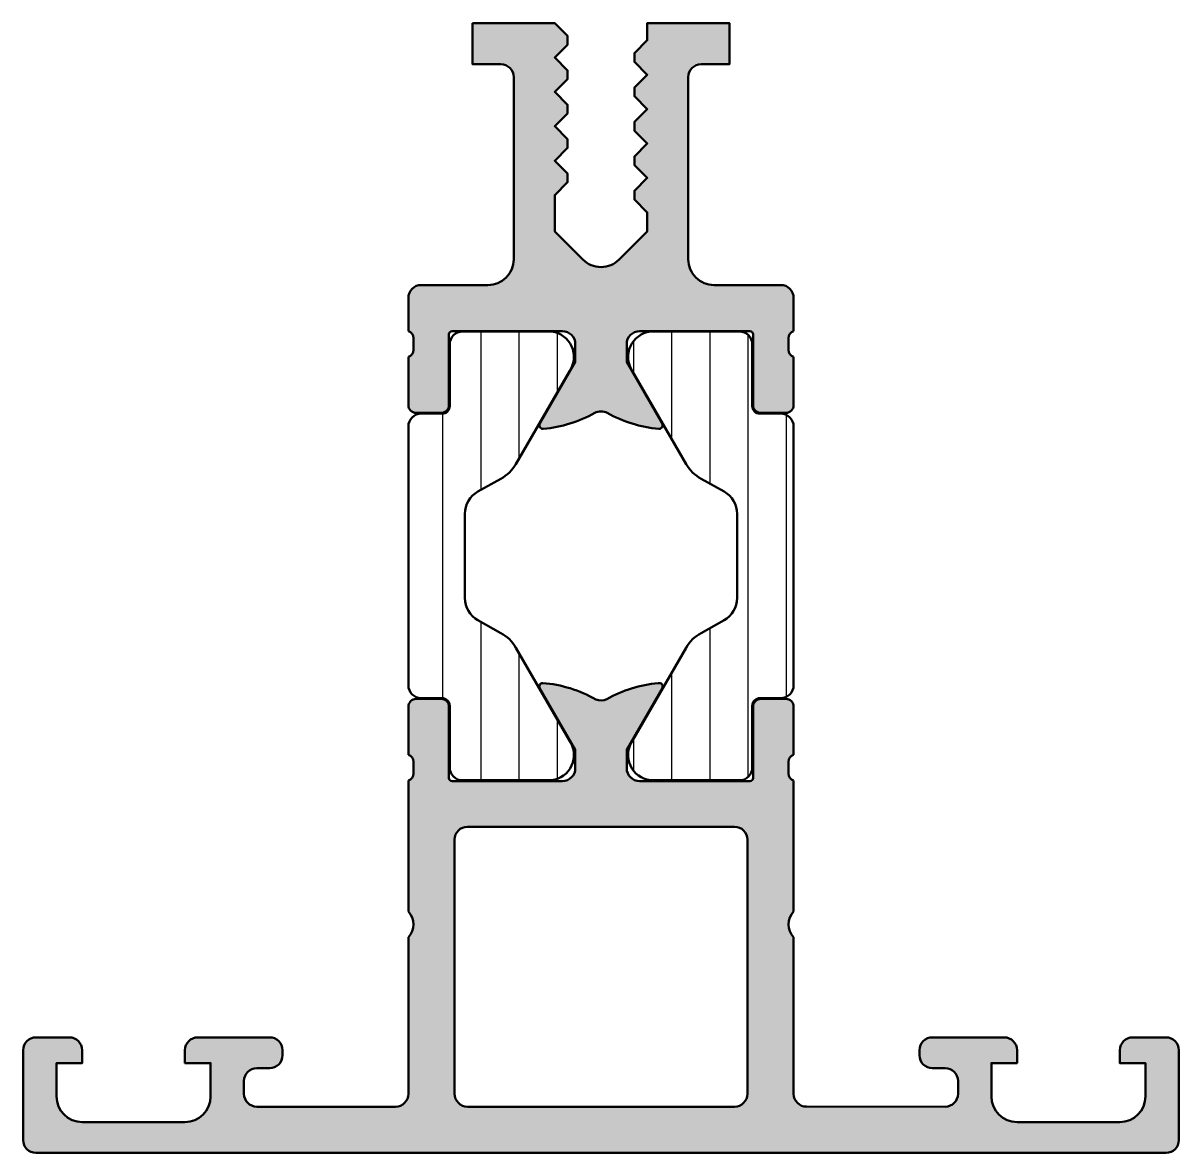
# Model space of a CAD drawing. Extents: x 0 to 45, y 0 to 44.
import ezdxf

# ---------------------------------------------------------------- set-up
doc = ezdxf.new("R2010")
doc.units = 0
for name, color, linetype, lineweight in [('0S-Alu contour', 7, 'Continuous', 50), ('0S-Alu hatch', 252, 'Continuous', 25), ('0S-Plastic contour', 254, 'Continuous', 50), ('0S-Plastic hatch', 253, 'Continuous', 25)]:
    doc.layers.add(name, color=color, linetype=linetype, lineweight=lineweight)
pattern_1 = [(90, (0, 0), (-1.4859, 0), [])]

# ---------------------------------------------------------------- blocks, each defined once
blk = doc.blocks.new('181790__1FE7E02E_9935_4A20_8C13_8774D54A7AF3_')
at = {"layer": '0S-Alu hatch'}
h = blk.add_hatch(color=256, dxfattribs=at)
edge = h.paths.add_edge_path()
edge.add_line((17.50002479553223, 44), (17.50002479553223, 42.39999389648438))
edge.add_line((17.50002479553223, 42.39999389648438), (18.60000061988831, 42.39999389648438))
edge.add_ellipse((18.6000234844326, 41.90001699943628), major_axis=(-0.4999768975708974, 0), ratio=1, start_angle=179.9973524744915, end_angle=270.0026202048439, ccw=False)
edge.add_line((19.10000038146973, 41.89999389648522), (19.10000038146973, 34.79999542236328))
edge.add_ellipse((18.10002962630369, 34.79996617752932), major_axis=(-0.9999707555936819, 0), ratio=1, start_angle=89.99832434543788, end_angle=180.0016756547094, ccw=False)
edge.add_line((18.10000038146973, 33.79999542236328), (15.50002527236939, 33.79999542236328))
edge.add_arc((15.50000173217209, 33.30001848574564), 0.4999769371718088, 89.99730236766128, 180.0026429908801)
edge.add_line((15.00002479553223, 33.29999542236303), (15.00002479553223, 32))
edge.add_ellipse((14.9211883489892, 31.73247940800689), major_axis=(-0.2788950563274212, 0), ratio=1, start_angle=178.835410625901, end_angle=253.58012358050928, ccw=False)
edge.add_line((15.20002579553223, 31.72681100000851), (15.20002579553223, 31.27321700000852))
edge.add_ellipse((14.92115769988906, 31.26755634053146), major_axis=(-0.2789255417371487, 0), ratio=1, start_angle=106.42459455535439, end_angle=181.1628700728862, ccw=False)
edge.add_line((15.00002479553223, 31.00001300000851), (15.00002479553223, 29.12000200000001))
edge.add_arc((15.30002479553224, 29.12000199999999), 0.3000000000000043, 180, 269.9999999999986)
edge.add_line((15.30002479553223, 28.82000199999999), (16.27999911457502, 28.820002))
edge.add_arc((16.27999911457502, 29.12000199999999), 0.2999999999999971, 270, 360)
edge.add_line((16.57999911457501, 29.12000199999999), (16.57999911457501, 31.88))
edge.add_ellipse((16.6999914851805, 31.87999999999999), major_axis=(-0.1199923706054804, 0), ratio=1, start_angle=270.0000000000017, end_angle=360, ccw=False)
edge.add_line((16.69999148518049, 31.99999237060547), (20.99999427795411, 31.99999237060547))
edge.add_ellipse((21.00001782079653, 31.50001591374892), major_axis=(-0.4999764574108426, 0), ratio=1, start_angle=179.9981763328964, end_angle=270.0026979380508, ccw=False)
edge.add_line((21.49999427795411, 31.50000000000055), (21.4999942779541, 30.79999542236328))
edge.add_line((21.4999942779541, 30.79999542236328), (20.11859528115404, 28.40733431648016))
edge.add_arc((20.23983893722986, 28.33733448889919), 0.1399999999999984, 150.0000814796136, 275.3101170445997)
edge.add_arc((19.77813255084588, 33.30484138835654), 5.128917476104832, 275.3101170445952, 298.9179890463658)
edge.add_ellipse((22.50003627859818, 28.37777816066737), major_axis=(-0.5000000000000275, 0), ratio=1, start_angle=241.08078610646152, end_angle=298.9179890463637, ccw=False)
edge.add_arc((25.2217832606647, 33.30430882936835), 5.128375526209949, 241.0807861064618, 264.6904805721475)
edge.add_arc((24.76017883717654, 28.33733673897902), 0.1399999999999977, 264.6904805721475, 389.9999185203837)
edge.add_line((24.88142249325236, 28.40733656655999), (23.50002479553223, 30.79999542236328))
edge.add_line((23.50002479553223, 30.79999542236328), (23.50002479553223, 31.5))
edge.add_ellipse((24.00001139513593, 31.50000577114804), major_axis=(-0.4999865996370051, 0), ratio=1, start_angle=-90.00153561345951, end_angle=0.0006613423469730151, ccw=False)
edge.add_line((24.00002479553223, 31.99999237060547), (28.30002007269984, 31.99999982660683))
edge.add_ellipse((28.30002007269982, 31.87999999999997), major_axis=(-0.1199998266068505, 0), ratio=1, start_angle=180, end_angle=269.9999999999915, ccw=False)
edge.add_line((28.42001989930667, 31.87999999999998), (28.42001989930667, 29.12000199999999))
edge.add_arc((28.72001989930667, 29.120002), 0.3000000000000043, 180, 269.9999999999993)
edge.add_line((28.72001989930667, 28.820002), (29.69999421834946, 28.82000199999999))
edge.add_arc((29.69999421834946, 29.12000199999999), 0.3000000000000007, 270, 360)
edge.add_line((29.99999421834946, 29.12000199999999), (29.99999421834946, 31.00001300000851))
edge.add_ellipse((30.07886131399263, 31.26755634053145), major_axis=(-0.2789255417371511, 0), ratio=1, start_angle=-1.1628700728862214, end_angle=73.57540544464513, ccw=False)
edge.add_line((29.79999321834946, 31.27321700000851), (29.79999321834946, 31.72681100000851))
edge.add_ellipse((30.07887329363026, 31.7324802745945), major_axis=(-0.2789376938725917, 0), ratio=1, start_angle=-73.58012358050951, end_angle=1.1645893740982274, ccw=False)
edge.add_line((30.00002479455179, 32.00004176520186), (29.9999942779541, 33.29999542236328))
edge.add_arc((29.50001734081664, 33.3000184847495), 0.4999769376693647, 359.9973571233023, 449.9991457131147)
edge.add_line((29.50002479553223, 33.79999542236328), (26.9000186920166, 33.79999542236328))
edge.add_ellipse((26.89998944718265, 34.79996617752933), major_axis=(-0.999970755593689, 0), ratio=1, start_angle=-0.001675654709401897, end_angle=90.00167565456178, ccw=False)
edge.add_line((25.90001869201661, 34.79999542236586), (25.90001869201661, 41.89999389648437))
edge.add_ellipse((26.3999956286236, 41.90001695986643), major_axis=(-0.499976937138939, 0), ratio=1, start_angle=-90.00261567005509, end_angle=0.0026429907422880206, ccw=False)
edge.add_line((26.40001845359803, 42.39999389648438), (27.50002479553223, 42.39999389648438))
edge.add_line((27.50002479553223, 42.39999389648438), (27.50002479553223, 44))
edge.add_line((27.50002479553223, 44), (24.30001258850098, 44))
edge.add_line((24.30001258850098, 44), (24.30001258850098, 43.32999420166015))
edge.add_line((24.30001258850098, 43.32999420166015), (23.80001258850098, 42.82999420166015))
edge.add_line((23.80001258850098, 42.82999420166015), (23.80001258850098, 42.48999786376953))
edge.add_line((23.80001258850098, 42.48999786376953), (24.30001258850098, 41.98999786376953))
edge.add_line((24.30001258850098, 41.98999786376953), (23.80001258850098, 41.48999786376953))
edge.add_line((23.80001258850098, 41.48999786376953), (23.80001258850098, 41.14999389648438))
edge.add_line((23.80001258850098, 41.14999389648438), (24.30001258850098, 40.64999389648437))
edge.add_line((24.30001258850098, 40.64999389648437), (23.80001258850098, 40.14999389648437))
edge.add_line((23.80001258850098, 40.14999389648437), (23.80001258850098, 39.80999755859375))
edge.add_line((23.80001258850098, 39.80999755859375), (24.30001258850098, 39.30999755859375))
edge.add_line((24.30001258850098, 39.30999755859375), (23.80001258850098, 38.80999755859375))
edge.add_line((23.80001258850098, 38.80999755859375), (23.80001258850098, 38.4699935913086))
edge.add_line((23.80001258850098, 38.4699935913086), (24.30001258850098, 37.9699935913086))
edge.add_line((24.30001258850098, 37.9699935913086), (23.80001258850098, 37.46999359130859))
edge.add_line((23.80001258850098, 37.46999359130859), (23.80001258850098, 37.12998962402344))
edge.add_line((23.80001258850098, 37.12998962402344), (24.30001258850098, 36.62998962402344))
edge.add_line((24.30001258850098, 36.62998962402344), (24.30001258850098, 35.88578033447266))
edge.add_line((24.30001258850098, 35.88578033447266), (23.20711702108384, 34.79289245605469))
edge.add_ellipse((22.50000950694084, 35.49999875282139), major_axis=(-1.000000175742286, 0), ratio=1, start_angle=44.99995067894059, end_angle=135.0000493210595, ccw=False)
edge.add_line((21.79290199279785, 34.79289245605469), (20.70000648498536, 35.88578033447266))
edge.add_line((20.70000648498536, 35.88578033447266), (20.70000648498536, 37.30000305175781))
edge.add_line((20.70000648498536, 37.30000305175781), (21.20000648498535, 37.79999542236328))
edge.add_line((21.20000648498535, 37.79999542236328), (21.20000648498535, 38.13999938964844))
edge.add_line((21.20000648498535, 38.13999938964844), (20.70000648498536, 38.63999938964844))
edge.add_line((20.70000648498536, 38.63999938964844), (21.20000648498535, 39.13999176025391))
edge.add_line((21.20000648498535, 39.13999176025391), (21.20000648498535, 39.47999572753906))
edge.add_line((21.20000648498535, 39.47999572753906), (20.70000648498536, 39.97999572753906))
edge.add_line((20.70000648498536, 39.97999572753906), (21.20000648498535, 40.47999572753906))
edge.add_line((21.20000648498535, 40.47999572753906), (21.20000648498535, 40.81999969482422))
edge.add_line((21.20000648498535, 40.81999969482422), (20.70000648498536, 41.31999969482421))
edge.add_line((20.70000648498536, 41.31999969482421), (21.20000648498535, 41.81999206542968))
edge.add_line((21.20000648498535, 41.81999206542968), (21.20000648498535, 42.15999603271484))
edge.add_line((21.20000648498535, 42.15999603271484), (20.70000648498536, 42.65999603271484))
edge.add_line((20.70000648498536, 42.65999603271484), (21.20000648498535, 43.15999603271484))
edge.add_line((21.20000648498535, 43.15999603271484), (21.20000648498535, 43.5))
edge.add_line((21.20000648498535, 43.5), (20.70000648498536, 44))
edge.add_line((20.70000648498536, 44), (17.50002479553223, 44))
at = {"layer": '0S-Alu contour', "color": 7}
for points in [[(17.50002479553223, 44), (17.50002479553223, 42.39999389648438), (18.60000061988831, 42.39999389648438)], [(21.79290199279785, 34.79289245605469), (20.70000648498536, 35.88578033447266), (20.70000648498536, 37.30000305175781), (21.20000648498535, 37.79999542236328), (21.20000648498535, 38.13999938964844), (20.70000648498536, 38.63999938964844), (21.20000648498535, 39.13999176025391), (21.20000648498535, 39.47999572753906), (20.70000648498536, 39.97999572753906), (21.20000648498535, 40.47999572753906), (21.20000648498535, 40.81999969482422), (20.70000648498536, 41.31999969482421), (21.20000648498535, 41.81999206542968), (21.20000648498535, 42.15999603271484), (20.70000648498536, 42.65999603271484), (21.20000648498535, 43.15999603271484), (21.20000648498535, 43.5), (20.70000648498536, 44), (17.50002479553223, 44)], [(26.40001845359803, 42.39999389648438), (27.50002479553223, 42.39999389648438), (27.50002479553223, 44), (24.30001258850098, 44), (24.30001258850098, 43.32999420166015), (23.80001258850098, 42.82999420166015), (23.80001258850098, 42.48999786376953), (24.30001258850098, 41.98999786376953), (23.80001258850098, 41.48999786376953), (23.80001258850098, 41.14999389648438), (24.30001258850098, 40.64999389648437), (23.80001258850098, 40.14999389648437), (23.80001258850098, 39.80999755859375), (24.30001258850098, 39.30999755859375), (23.80001258850098, 38.80999755859375), (23.80001258850098, 38.4699935913086), (24.30001258850098, 37.9699935913086), (23.80001258850098, 37.46999359130859), (23.80001258850098, 37.12998962402344), (24.30001258850098, 36.62998962402344), (24.30001258850098, 35.88578033447266), (23.20711702108384, 34.79289245605469)], [(19.10000038146973, 41.89999389648522), (19.10000038146973, 34.79999542236328)], [(25.90001869201661, 34.79999542236586), (25.90001869201661, 41.89999389648437)], [(18.10000038146973, 33.79999542236328), (15.50002527236939, 33.79999542236328)], [(29.50002479553223, 33.79999542236328), (26.9000186920166, 33.79999542236328)], [(15.00002479553223, 33.29999542236303), (15.00002479553223, 32)], [(30.00002479455179, 32.00004176520186), (29.9999942779541, 33.29999542236328)], [(16.69999148518049, 31.99999237060547), (20.99999427795411, 31.99999237060547)], [(24.00002479553223, 31.99999237060547), (28.30002007269984, 31.99999982660683)], [(15.20002579553223, 31.72681100000851), (15.20002579553223, 31.27321700000852)], [(16.57999911457501, 29.12000199999999), (16.57999911457501, 31.88)], [(28.42001989930667, 31.87999999999998), (28.42001989930667, 29.12000199999999)], [(29.79999321834946, 31.27321700000851), (29.79999321834946, 31.72681100000851)], [(21.49999427795411, 31.50000000000055), (21.4999942779541, 30.79999542236328), (20.11859528115404, 28.40733431648016)], [(24.88142249325236, 28.40733656655999), (23.50002479553223, 30.79999542236328), (23.50002479553223, 31.5)], [(15.00002479553223, 31.00001300000851), (15.00002479553223, 29.12000200000001)], [(29.99999421834946, 29.12000199999999), (29.99999421834946, 31.00001300000851)], [(15.30002479553223, 28.82000199999999), (16.27999911457502, 28.820002)], [(28.72001989930667, 28.820002), (29.69999421834946, 28.82000199999999)]]:
    blk.add_lwpolyline(points, dxfattribs=at)
at = {"layer": '0S-Alu contour', "color": 7, "extrusion": (0, 0, -1)}
for centre, radius, start, end in [((-18.6000234844326, 41.90001699943628), 0.4999768975708974, 89.99737979515609, 180.0026475255085), ((-26.3999956286236, 41.90001695986643), 0.499976937138939, 359.9973570092577, 90.00261567005519), ((-18.10002962630369, 34.79996617752932), 0.9999707555936819, 179.9983243452906, 270.0016756545621), ((-22.50000950694084, 35.49999875282139), 1.000000175742286, 224.9999506789405, 315.0000493210594), ((-26.89998944718265, 34.79996617752933), 0.999970755593689, 269.9983243454382, 0.0016756547093753), ((-14.9211883489892, 31.73247940800689), 0.2788950563274212, 106.4198764194907, 181.1645893740991), ((-16.6999914851805, 31.87999999999999), 0.1199923706054804, 0, 89.99999999999831), ((-21.00001782079653, 31.50001591374892), 0.4999764574108426, 89.99730206194923, 180.0018236671036), ((-24.00001139513593, 31.50000577114804), 0.4999865996370052, 359.999338657653, 90.00153561345955), ((-28.30002007269982, 31.87999999999997), 0.1199998266068505, 90.0000000000085, 180), ((-30.07887329363026, 31.7324802745945), 0.2789376938725917, 358.8354106259018, 73.5801235805095), ((-14.92115769988906, 31.26755634053146), 0.2789255417371487, 178.8371299271138, 253.5754054446456), ((-30.07886131399263, 31.26755634053145), 0.2789255417371511, 286.4245945553549, 1.162870072886224), ((-22.50003627859818, 28.37777816066737), 0.5000000000000275, 61.0820109536363, 118.9192138935385)]:
    blk.add_arc(centre, radius, start, end, dxfattribs=at)
at = {"layer": '0S-Alu contour', "color": 7}
for centre, radius, start, end in [((15.50000173217209, 33.30001848574564), 0.4999769371718088, 89.99730236766128, 180.0026429908801), ((29.50001734081664, 33.3000184847495), 0.4999769376693647, 359.9973571233023, 89.99914571311476), ((15.30002479553224, 29.12000199999999), 0.3000000000000043, 180, 269.9999999999986), ((16.27999911457502, 29.12000199999999), 0.2999999999999971, 270, 0), ((19.77813255084588, 33.30484138835654), 5.128917476104832, 275.3101170445952, 298.9179890463658), ((25.2217832606647, 33.30430882936835), 5.128375526209949, 241.0807861064618, 264.6904805721475), ((28.72001989930667, 29.120002), 0.3000000000000043, 180, 269.9999999999993), ((29.69999421834946, 29.12000199999999), 0.3000000000000007, 270, 0), ((20.23983893722986, 28.33733448889919), 0.1399999999999984, 150.0000814796136, 275.3101170445997), ((24.76017883717654, 28.33733673897902), 0.1399999999999977, 264.6904805721475, 29.99991852038368)]:
    blk.add_arc(centre, radius, start, end, dxfattribs=at)
blk = doc.blocks.new('224073__8FDD2F81_CE8E_4EE3_8EA1_6E5C534B8885___7696D8EF_AA88_45B0_804F_D6DA5A381F43_')
at = {"layer": '0S-Plastic hatch'}
h = blk.add_hatch(dxfattribs=at)
h.set_pattern_fill('ANSI31', color=256, scale=0.4680000000000001, angle=45, style=0)
h.set_pattern_definition(pattern_1)
edge = h.paths.add_edge_path()
edge.add_line((17.19999899999967, 24.88555443619251), (17.19999899999968, 21.61444356380751))
edge.add_arc((18.19999899999967, 21.61444356380751), 0.9999999999999964, 180, 240.693647016474)
edge.add_line((17.71051985579999, 20.74242855969718), (18.59374994667475, 20.24665416708353))
edge.add_ellipse((17.8896754130834, 18.92216216969438), major_axis=(-1.499999999999917, 0), ratio=1, start_angle=209.9999965993444, end_angle=242.00574536424432, ccw=False)
edge.add_line((19.18871356327447, 19.672162092593), (21.28548149809947, 16.04045300000001))
edge.add_ellipse((20.44422884910812, 15.49981807472286), major_axis=(-0.9999960709244748, 0), ratio=1, start_angle=98.18160805189939, end_angle=212.7270160998405, ccw=False)
edge.add_line((20.58653949809947, 14.51000000000001), (17.10999799999999, 14.51000000000001))
edge.add_ellipse((17.10999536037492, 15.00999597743863), major_axis=(-0.4999959774455851, 0), ratio=1, start_angle=-0.0003024817733034979, end_angle=90.00030248118549, ccw=False)
edge.add_line((16.6099993829363, 15.00999861706883), (16.61033133333333, 17.40999700000001))
edge.add_arc((16.31033133333333, 17.40999700000001), 0.2999999999999971, 0, 90.00000000000067)
edge.add_line((16.31033133333333, 17.70999700000001), (15.49999999999999, 17.70999700000001))
edge.add_ellipse((15.49999999999999, 18.20999700000001), major_axis=(-0.5000000000000036, 0), ratio=1, start_angle=0, end_angle=89.99999999999977, ccw=False)
edge.add_line((14.99999999999999, 18.20999700000001), (14.99999999999999, 28.29000100000001))
edge.add_ellipse((15.49999999999999, 28.29000100000002), major_axis=(-0.4999999999999965, 0), ratio=1, start_angle=269.9999999999996, end_angle=360, ccw=False)
edge.add_line((15.49999999999999, 28.79000100000001), (16.31033133333333, 28.79000100000001))
edge.add_arc((16.31033133333332, 29.09000100000001), 0.3000000000000043, 270.0000000000007, 360)
edge.add_line((16.61033133333333, 29.09000100000001), (16.6099993829363, 31.48999938293632))
edge.add_ellipse((17.10999536037491, 31.4900020225614), major_axis=(-0.4999959774455762, 0), ratio=1, start_angle=-90.00030248118583, end_angle=0.0003024817733034979, ccw=False)
edge.add_line((17.10999799999999, 31.98999800000001), (20.58653949809947, 31.98999800000001))
edge.add_ellipse((20.44422884910811, 31.00017992527715), major_axis=(-0.999996070924482, 0), ratio=1, start_angle=147.27298390016, end_angle=261.81839194810004, ccw=False)
edge.add_line((21.28548149809946, 30.45954500000001), (19.18871356327446, 26.82783590740701))
edge.add_ellipse((17.88967541308333, 27.57783583030569), major_axis=(-1.500000000000005, 0), ratio=1, start_angle=117.9942546357573, end_angle=150.000003400655, ccw=False)
edge.add_line((18.59374994667476, 26.25334383291649), (17.71051985579999, 25.75756944030283))
edge.add_arc((18.19999899999968, 24.8855544361925), 1.000000000000007, 119.3063529835264, 180)
at = {"layer": '0S-Plastic contour', "color": 7}
for points in [[(17.10999799999999, 31.98999800000001), (20.58653949809947, 31.98999800000001)], [(16.61033133333333, 29.09000100000001), (16.6099993829363, 31.48999938293632)], [(21.28548149809946, 30.45954500000001), (19.18871356327446, 26.82783590740701)], [(15.49999999999999, 28.79000100000001), (16.31033133333333, 28.79000100000001)], [(14.99999999999999, 18.20999700000001), (14.99999999999999, 28.29000100000001)], [(18.59374994667476, 26.25334383291649), (17.71051985579999, 25.75756944030283)], [(17.19999899999967, 24.88555443619251), (17.19999899999968, 21.61444356380751)], [(17.71051985579999, 20.74242855969718), (18.59374994667475, 20.24665416708353)], [(19.18871356327447, 19.672162092593), (21.28548149809947, 16.04045300000001)], [(16.31033133333333, 17.70999700000001), (15.49999999999999, 17.70999700000001)], [(16.6099993829363, 15.00999861706883), (16.61033133333333, 17.40999700000001)], [(20.58653949809947, 14.51000000000001), (17.10999799999999, 14.51000000000001)]]:
    blk.add_lwpolyline(points, dxfattribs=at)
at = {"layer": '0S-Plastic contour', "color": 7, "extrusion": (0, 0, -1)}
for centre, radius, start, end in [((-17.10999536037491, 31.4900020225614), 0.4999959774455762, 359.9996975182267, 90.00030248118587), ((-20.44422884910811, 31.00017992527715), 0.999996070924482, 98.18160805189999, 212.7270160998401), ((-15.49999999999999, 28.29000100000002), 0.4999999999999965, 0, 90.0000000000004), ((-17.88967541308333, 27.57783583030569), 1.500000000000005, 209.999996599345, 242.0057453642427), ((-17.8896754130834, 18.92216216969438), 1.499999999999918, 117.9942546357557, 150.0000034006556), ((-15.49999999999999, 18.20999700000001), 0.5000000000000036, 270.0000000000002, 0), ((-20.44422884910812, 15.49981807472286), 0.9999960709244748, 147.2729839001595, 261.8183919481006), ((-17.10999536037492, 15.00999597743863), 0.4999959774455851, 269.9996975188145, 0.0003024817733149)]:
    blk.add_arc(centre, radius, start, end, dxfattribs=at)
at = {"layer": '0S-Plastic contour', "color": 7}
for centre, radius, start, end in [((16.31033133333332, 29.09000100000001), 0.3000000000000043, 270.0000000000007, 0), ((18.19999899999968, 24.8855544361925), 1.000000000000007, 119.3063529835264, 180), ((18.19999899999967, 21.61444356380751), 0.9999999999999964, 180, 240.693647016474), ((16.31033133333333, 17.40999700000001), 0.2999999999999971, 0, 90.00000000000067)]:
    blk.add_arc(centre, radius, start, end, dxfattribs=at)
blk = doc.blocks.new('224073__2BDB82A8_53C8_41B4_B948_14F3AC3F9859___6A317502_FADC_4A28_8676_7AEF6AAA1E4D_')
at = {"layer": '0S-Plastic hatch'}
h = blk.add_hatch(dxfattribs=at)
h.set_pattern_fill('ANSI31', color=256, scale=0.4680000000000001, angle=45, style=0)
h.set_pattern_definition(pattern_1)
edge = h.paths.add_edge_path()
edge.add_line((27.80002579455211, 24.88559820139436), (27.80002579455211, 21.61448732900936))
edge.add_ellipse((26.80002579455218, 21.61448732900932), major_axis=(-0.9999999999999182, 0), ratio=1, start_angle=119.30635298352331, end_angle=180, ccw=False)
edge.add_line((27.28950493875179, 20.74247232489904), (26.40627484787702, 20.24669793228538))
edge.add_arc((27.11034938146842, 18.92220593489618), 1.499999999999987, 117.9942546357564, 150.0000034006545)
edge.add_line((25.81131123127731, 19.67220585779486), (23.71454329645231, 16.04049676520186))
edge.add_arc((24.55579594544365, 15.49986183992471), 0.9999960709244778, 147.2729839001588, 261.818391948101)
edge.add_line((24.41348529645231, 14.51004376520185), (27.89002679455179, 14.51004376520186))
edge.add_arc((27.89002943417685, 15.01003974264048), 0.4999959774455833, 269.9996975188162, 360.0003024817733)
edge.add_line((28.39002541161546, 15.01004238227068), (28.38969346121845, 17.41004076520186))
edge.add_ellipse((28.68969346121844, 17.41004076520187), major_axis=(-0.2999999999999864, 0), ratio=1, start_angle=269.9999999999966, end_angle=360, ccw=False)
edge.add_line((28.68969346121846, 17.71004076520186), (29.50002479455179, 17.71004076520186))
edge.add_arc((29.50002479455179, 18.21004076520186), 0.4999999999999965, 269.9999999999992, 360)
edge.add_line((30.00002479455179, 18.21004076520186), (30.00002479455178, 28.29004476520186))
edge.add_arc((29.50002479455179, 28.29004476520185), 0.4999999999999965, 0, 90.0000000000004)
edge.add_line((29.50002479455179, 28.79004476520185), (28.68969346121846, 28.79004476520186))
edge.add_ellipse((28.68969346121847, 29.09004476520188), major_axis=(-0.300000000000022, 0), ratio=1, start_angle=0, end_angle=89.9999999999967, ccw=False)
edge.add_line((28.38969346121845, 29.09004476520188), (28.39002541161548, 31.49004314813817))
edge.add_arc((27.89002943417685, 31.49004578776323), 0.4999959774455939, 359.9996975182267, 450.0003024811847)
edge.add_line((27.89002679455179, 31.99004176520185), (24.41348529645231, 31.99004176520185))
edge.add_arc((24.55579594544366, 31.00022369047901), 0.9999960709244772, 98.18160805189966, 212.7270160998405)
edge.add_line((23.71454329645231, 30.45958876520186), (25.81131123127731, 26.82787967260887))
edge.add_arc((27.11034938146841, 27.57787959550751), 1.499999999999957, 209.9999965993444, 242.0057453642436)
edge.add_line((26.40627484787702, 26.25338759811834), (27.28950493875179, 25.75761320550469))
edge.add_ellipse((26.80002579455214, 24.88559820139438), major_axis=(-0.9999999999999571, 0), ratio=1, start_angle=180, end_angle=240.6936470164755, ccw=False)
at = {"layer": '0S-Plastic contour', "color": 7}
for points in [[(27.89002679455179, 31.99004176520185), (24.41348529645231, 31.99004176520185)], [(28.38969346121845, 29.09004476520188), (28.39002541161548, 31.49004314813817)], [(23.71454329645231, 30.45958876520186), (25.81131123127731, 26.82787967260887)], [(29.50002479455179, 28.79004476520185), (28.68969346121846, 28.79004476520186)], [(30.00002479455179, 18.21004076520186), (30.00002479455178, 28.29004476520186)], [(26.40627484787702, 26.25338759811834), (27.28950493875179, 25.75761320550469)], [(27.80002579455211, 24.88559820139436), (27.80002579455211, 21.61448732900936)], [(27.28950493875179, 20.74247232489904), (26.40627484787702, 20.24669793228538)], [(25.81131123127731, 19.67220585779486), (23.71454329645231, 16.04049676520186)], [(28.68969346121846, 17.71004076520186), (29.50002479455179, 17.71004076520186)], [(28.39002541161546, 15.01004238227068), (28.38969346121845, 17.41004076520186)], [(24.41348529645231, 14.51004376520185), (27.89002679455179, 14.51004376520186)]]:
    blk.add_lwpolyline(points, dxfattribs=at)
for centre, radius, start, end in [((24.55579594544366, 31.00022369047901), 0.9999960709244772, 98.18160805189966, 212.7270160998405), ((27.89002943417685, 31.49004578776323), 0.4999959774455939, 359.9996975182267, 90.00030248118466), ((29.50002479455179, 28.29004476520185), 0.4999999999999965, 0, 90.0000000000004), ((27.11034938146841, 27.57787959550751), 1.499999999999957, 209.9999965993444, 242.0057453642436), ((27.11034938146842, 18.92220593489618), 1.499999999999987, 117.9942546357564, 150.0000034006545), ((29.50002479455179, 18.21004076520186), 0.4999999999999965, 269.9999999999992, 0), ((24.55579594544365, 15.49986183992471), 0.9999960709244778, 147.2729839001588, 261.818391948101), ((27.89002943417685, 15.01003974264048), 0.4999959774455833, 269.9996975188162, 0.0003024817733149)]:
    blk.add_arc(centre, radius, start, end, dxfattribs=at)
at = {"layer": '0S-Plastic contour', "color": 7, "extrusion": (0, 0, -1)}
for centre, radius, start, end in [((-28.68969346121847, 29.09004476520188), 0.300000000000022, 270.0000000000033, 0), ((-26.80002579455214, 24.88559820139438), 0.9999999999999571, 119.3063529835245, 180), ((-26.80002579455218, 21.61448732900932), 0.9999999999999182, 180, 240.6936470164768), ((-28.68969346121844, 17.41004076520187), 0.2999999999999865, 0, 90.0000000000034)]:
    blk.add_arc(centre, radius, start, end, dxfattribs=at)
blk = doc.blocks.new('181800__7D3BF821_C67C_4822_8879_86DF394B79EE_')
at = {"layer": '0S-Alu hatch'}
h = blk.add_hatch(color=256, dxfattribs=at)
edge = h.paths.add_edge_path()
edge.add_line((15, 8.39938926684776), (15.00042724609374, 2.300300598144542))
edge.add_ellipse((14.50029150656649, 2.300138799036684), major_axis=(-0.5001357656990941, 0), ratio=1, start_angle=90.0155503818246, end_angle=180.0185357792843, ccw=False)
edge.add_line((14.50042724609376, 1.800003051757808), (9.10000610351564, 1.800003051757812))
edge.add_ellipse((9.100030243270544, 2.300027191512738), major_axis=(-0.5000241403376248, 0), ratio=1, start_angle=0.0027660786490741884, end_angle=89.99723392139799, ccw=False)
edge.add_line((8.600006103515616, 2.300003051757422), (8.600006103515616, 2.79999542236329))
edge.add_ellipse((9.10003957024746, 2.799961955631438), major_axis=(-0.5000334678517899, 0), ratio=1, start_angle=270.00383474829704, end_angle=359.9961652517401, ccw=False)
edge.add_line((9.100006103515632, 3.299995422363281), (9.600006103515625, 3.299995422363279))
edge.add_arc((9.600016185610272, 3.799985340268639), 0.4999899180070089, 269.9988446537596, 360.0011553462965)
edge.add_line((10.10000610351563, 3.799995422363776), (10.10000610351562, 4.000000000000004))
edge.add_arc((9.600013538166351, 4.000007434650724), 0.4999925654045487, 359.9991480391321, 450.0008519608855)
edge.add_line((9.600006103515625, 4.499999999999998), (6.800018310546853, 4.5))
edge.add_arc((6.800021051414468, 3.999997259132395), 0.5000027408751172, 90.00031407857134, 179.9996859215192)
edge.add_line((6.300018310546863, 3.999999999999218), (6.300018310546867, 3.5))
edge.add_line((6.300018310546867, 3.5), (7.300018310546867, 3.499999999999999))
edge.add_line((7.300018310546867, 3.499999999999999), (7.300018310546867, 2.199996948242202))
edge.add_ellipse((6.299998503320602, 2.200016755468461), major_axis=(-1.000019807422424, 0), ratio=1, start_angle=90.0011348479905, end_angle=179.9988651523921, ccw=False)
edge.add_line((6.300018310546867, 1.199996948242194), (2.300018310546867, 1.199996948242187))
edge.add_ellipse((2.300038117773148, 2.200016755468467), major_axis=(-1.000019807422439, 0), ratio=1, start_angle=0.0011348482502739898, end_angle=89.99886515200859, ccw=False)
edge.add_line((1.300018310546868, 2.199996948237674), (1.300018310546867, 3.5))
edge.add_line((1.300018310546867, 3.5), (2.300018310546867, 3.5))
edge.add_line((2.300018310546867, 3.5), (2.300018310546867, 4))
edge.add_arc((1.800015569679288, 3.99999725913241), 0.5000027408750914, 0.0003140784807261, 89.99968592143273)
edge.add_line((1.800018310546867, 4.499999999999989), (0.5, 4.5))
edge.add_arc((0.5000552613421263, 3.999944738657873), 0.5000552643956048, 90.00633178351666, 179.99366821645)
edge.add_line((1e-16, 4.00000000000029), (0, 0.4999923706054688))
edge.add_arc((0.5000394571300788, 0.5000394577903644), 0.5000394593471068, 180.0053953680964, 269.995478902744)
edge.add_line((0.5000000000000002, -1e-16), (44.50000002980232, 0))
edge.add_arc((44.49996054779954, 0.5000394528583108), 0.5000394544170164, 270.0045239472769, 359.9946051970007)
edge.add_line((45, 0.4999923706060508), (45, 4))
edge.add_arc((44.49994489644383, 3.999944896443836), 0.5000551065922316, 0.0063137065699082, 89.99368629343218)
edge.add_line((44.5, 4.5), (43.19998168945312, 4.5))
edge.add_arc((43.19998443032073, 3.999997259132392), 0.5000027408751199, 90.00031407857054, 179.9996859215192)
edge.add_line((42.69998168945313, 3.999999999999216), (42.69998168945313, 3.5))
edge.add_line((42.69998168945313, 3.5), (43.69998168945312, 3.5))
edge.add_line((43.69998168945312, 3.5), (43.69998168945312, 2.199996948242187))
edge.add_ellipse((42.69996188222684, 2.200016755468469), major_axis=(-1.000019807422439, 0), ratio=1, start_angle=90.00113484799141, end_angle=179.9988651523921, ccw=False)
edge.add_line((42.69998168945313, 1.199996948242188), (38.69998168945313, 1.199996948242187))
edge.add_ellipse((38.70000150926309, 2.200016768052156), major_axis=(-1.000019820006377, 0), ratio=1, start_angle=0.0011355686983733904, end_angle=89.99886443104532, ccw=False)
edge.add_line((37.69998168945312, 2.199996948246659), (37.69998168945313, 3.5))
edge.add_line((37.69998168945313, 3.5), (38.69998168945313, 3.5))
edge.add_line((38.69998168945313, 3.5), (38.69998168945313, 4))
edge.add_arc((38.19997894858552, 3.99999725913239), 0.5000027408751218, 0.0003140784807261, 89.99968592142947)
edge.add_line((38.19998168945313, 4.5), (35.39999389648438, 4.499999999999999))
edge.add_arc((35.39998662001301, 4.000007276471373), 0.4999927235815722, 89.99916616566657, 180.0008338344376)
edge.add_line((34.89999389648438, 3.999999999999092), (34.89999389648438, 3.799995422363279))
edge.add_arc((35.39998381438972, 3.799985340268615), 0.4999899180069823, 179.9988446537035, 270.0011553462436)
edge.add_line((35.39999389648439, 3.299995422363284), (35.89999389648438, 3.299995422363281))
edge.add_ellipse((35.89996050886198, 2.799962034740896), major_axis=(-0.5000333887370438, 0), ratio=1, start_angle=180.0038256842582, end_angle=269.9961743157643, ccw=False)
edge.add_line((36.39999389648437, 2.799995422363481), (36.39999389648437, 2.300003051757817))
edge.add_ellipse((35.89996975672946, 2.300027191512728), major_axis=(-0.5000241403376199, 0), ratio=1, start_angle=90.00276607860462, end_angle=179.9972339216146, ccw=False)
edge.add_line((35.89999389648439, 1.800003051757812), (30.50042724609375, 1.800300598144531))
edge.add_ellipse((30.50020102131297, 2.300501608689412), major_axis=(-0.5002010617019641, 0), ratio=1, start_angle=0.02302485348650407, end_angle=90.02591303096852, ccw=False)
edge.add_line((30, 2.300300598144698), (30, 8.399389266967773))
edge.add_ellipse((30.52516353805664, 8.900002002716064), major_axis=(-0.7255410759547402, 0), ratio=1, start_angle=-43.62895166121962, end_angle=43.62895166121967, ccw=False)
edge.add_line((30, 9.400614738464357), (30, 14.50162443019483))
edge.add_ellipse((30.07836767106445, 14.76755429735134), major_axis=(-0.2772366969106876, 0), ratio=1, start_angle=-1.16458937409908, end_angle=73.58012358050792, ccw=False)
edge.add_line((29.80118824138017, 14.7731889999915), (29.80118824138016, 15.2267829999915))
edge.add_ellipse((30.08005633702333, 15.23244365946855), major_axis=(-0.2789255417371505, 0), ratio=1, start_angle=-73.57540544464501, end_angle=1.1628700728862214, ccw=False)
edge.add_line((30.00118924138016, 15.49998699999149), (30.00118924138016, 17.37999800000001))
edge.add_arc((29.70118924138017, 17.37999800000002), 0.2999999999999918, 0, 90.00000000000136)
edge.add_line((29.70118924138017, 17.67999800000001), (28.72121492233738, 17.67999800000001))
edge.add_arc((28.72121492233738, 17.37999800000002), 0.2999999999999971, 89.99999999999935, 180)
edge.add_line((28.42121492233738, 17.37999800000002), (28.42121492233737, 14.60000000000001))
edge.add_ellipse((28.30121509573045, 14.60000000000001), major_axis=(-0.1199998266069286, 0), ratio=1, start_angle=89.9999999999983, end_angle=180, ccw=False)
edge.add_line((28.30121509573045, 14.48000017339308), (24.00121975895828, 14.48000762939453))
edge.add_ellipse((24.00119621611587, 14.97998408625108), major_axis=(-0.4999764574108426, 0), ratio=1, start_angle=-0.0018236671036220287, end_angle=90.00269793804989, ccw=False)
edge.add_line((23.50121975895829, 14.97999999999945), (23.50121975895829, 15.7021172690639))
edge.add_line((23.50121975895829, 15.7021172690639), (24.88824462890625, 18.10452270507812))
edge.add_arc((24.76439459934048, 18.16242640280236), 0.1367174752311618, 334.9424651420103, 464.9230033002642)
edge.add_arc((25.17342437317453, 13.30384393666068), 5.010421331905199, 95.08667647287129, 119.3056952607427)
edge.add_ellipse((22.49995434545647, 18.11324112141304), major_axis=(-0.4925779955371134, 0), ratio=1, start_angle=65.96733735090021, end_angle=116.66078827373991, ccw=False)
edge.add_arc((19.80113778465972, 13.22653349442641), 5.091808337626043, 60.61778730444437, 85.13814940181022)
edge.add_arc((20.23268638808337, 18.16485048588144), 0.1351707586042039, 89.99999999999548, 206.507049840333)
edge.add_line((20.11172485351563, 18.10452270507812), (21.49996948242187, 15.70000457763673))
edge.add_line((21.49996948242187, 15.70000457763673), (21.49996948242188, 14.97999999999999))
edge.add_ellipse((20.9999930252643, 14.97998408625108), major_axis=(-0.4999764574108353, 0), ratio=1, start_angle=89.9973020619488, end_angle=180.0018236671036, ccw=False)
edge.add_line((20.99996948242188, 14.48000762939453), (16.69997414564972, 14.48000017339308))
edge.add_ellipse((16.69997414564972, 14.60000000000002), major_axis=(-0.1199998266069393, 0), ratio=1, start_angle=0, end_angle=89.9999999999983, ccw=False)
edge.add_line((16.57997431904278, 14.60000000000001), (16.57997431904278, 17.379998))
edge.add_arc((16.27997431904278, 17.37999800000001), 0.3000000000000043, 0, 89.99999999999864)
edge.add_line((16.27997431904279, 17.67999800000001), (15.3, 17.67999800000001))
edge.add_arc((15.3, 17.37999800000002), 0.29999999999999, 89.99999999999935, 180)
edge.add_line((15.00000000000001, 17.37999800000002), (15, 15.4999869999915))
edge.add_ellipse((14.92113290435683, 15.23244365946855), major_axis=(-0.2789255417371592, 0), ratio=1, start_angle=178.8371299271126, end_angle=253.57540544464598, ccw=False)
edge.add_line((15.200001, 15.22678299999149), (15.200001, 14.7731889999915))
edge.add_ellipse((14.92116355345697, 14.76752059199312), major_axis=(-0.2788950563274237, 0), ratio=1, start_angle=106.4198764194908, end_angle=181.1645893740988, ccw=False)
edge.add_line((15, 14.50000000000001), (15, 9.400614738464355))
edge.add_ellipse((14.4748364618804, 8.90000200265606), major_axis=(-0.7255410760417106, 0), ratio=1, start_angle=136.3710483387805, end_angle=223.6289516612195, ccw=False)
edge = h.paths.add_edge_path()
edge.add_ellipse((17.30088856640578, 12.19943130707692), major_axis=(-0.5008710128629085, 0), ratio=1, start_angle=270.0506769057976, end_angle=359.9003852097272, ccw=False)
edge.add_line((17.30044555664063, 12.70030212402343), (27.70074368473953, 12.69999693931486))
edge.add_ellipse((27.70074544774686, 12.20073018003292), major_axis=(-0.499266759285047, 0), ratio=1, start_angle=180.0000930339087, end_angle=270.0002023224606, ccw=False)
edge.add_line((28.20001220703125, 12.20073099075047), (28.20001220703125, 2.299873352050049))
edge.add_ellipse((27.700154784973, 2.299860473816059), major_axis=(-0.4998574222241463, 0), ratio=1, start_angle=89.99852384207202, end_angle=180.0014761575983, ccw=False)
edge.add_line((27.70014190673828, 1.800003051757808), (17.30074310302734, 1.800003051757809))
edge.add_ellipse((17.30072000621271, 2.300704747423651), major_axis=(-0.5007016961985578, 0), ratio=1, start_angle=-0.0026429907421743337, end_angle=90.00264299084392, ccw=False)
edge.add_line((16.80001831054687, 2.300727844237387), (16.80001831054688, 12.20030212402344))
at = {"layer": '0S-Alu contour', "color": 7}
for points in [[(20.11172485351563, 18.10452270507812), (21.49996948242187, 15.70000457763673), (21.49996948242188, 14.97999999999999)], [(23.50121975895829, 14.97999999999945), (23.50121975895829, 15.7021172690639), (24.88824462890625, 18.10452270507812)], [(16.27997431904279, 17.67999800000001), (15.3, 17.67999800000001)], [(29.70118924138017, 17.67999800000001), (28.72121492233738, 17.67999800000001)], [(15.00000000000001, 17.37999800000002), (15, 15.4999869999915)], [(16.57997431904278, 14.60000000000001), (16.57997431904278, 17.379998)], [(28.42121492233738, 17.37999800000002), (28.42121492233737, 14.60000000000001)], [(30.00118924138016, 15.49998699999149), (30.00118924138016, 17.37999800000001)], [(15.200001, 15.22678299999149), (15.200001, 14.7731889999915)], [(29.80118824138017, 14.7731889999915), (29.80118824138016, 15.2267829999915)], [(15, 14.50000000000001), (15, 9.400614738464355)], [(20.99996948242188, 14.48000762939453), (16.69997414564972, 14.48000017339308)], [(28.30121509573045, 14.48000017339308), (24.00121975895828, 14.48000762939453)], [(30, 9.400614738464357), (30, 14.50162443019483)], [(17.30044555664063, 12.70030212402343), (27.70074368473953, 12.69999693931486)], [(16.80001831054687, 2.300727844237387), (16.80001831054688, 12.20030212402344)], [(28.20001220703125, 12.20073099075047), (28.20001220703125, 2.299873352050049)], [(15, 8.39938926684776), (15.00042724609374, 2.300300598144542)], [(30, 2.300300598144698), (30, 8.399389266967773)], [(1.800018310546867, 4.499999999999989), (0.5, 4.5)], [(9.600006103515625, 4.499999999999998), (6.800018310546853, 4.5)], [(38.19998168945313, 4.5), (35.39999389648438, 4.499999999999999)], [(44.5, 4.5), (43.19998168945312, 4.5)], [(1e-16, 4.00000000000029), (0, 0.4999923706054688)], [(1.300018310546868, 2.199996948237674), (1.300018310546867, 3.5), (2.300018310546867, 3.5), (2.300018310546867, 4)], [(6.300018310546863, 3.999999999999218), (6.300018310546867, 3.5), (7.300018310546867, 3.499999999999999), (7.300018310546867, 2.199996948242202)], [(10.10000610351563, 3.799995422363776), (10.10000610351562, 4.000000000000004)], [(34.89999389648438, 3.999999999999092), (34.89999389648438, 3.799995422363279)], [(37.69998168945312, 2.199996948246659), (37.69998168945313, 3.5), (38.69998168945313, 3.5), (38.69998168945313, 4)], [(42.69998168945313, 3.999999999999216), (42.69998168945313, 3.5), (43.69998168945312, 3.5), (43.69998168945312, 2.199996948242187)], [(45, 0.4999923706060508), (45, 4)], [(9.100006103515632, 3.299995422363281), (9.600006103515625, 3.299995422363279)], [(35.39999389648439, 3.299995422363284), (35.89999389648438, 3.299995422363281)], [(8.600006103515616, 2.300003051757422), (8.600006103515616, 2.79999542236329)], [(36.39999389648437, 2.799995422363481), (36.39999389648437, 2.300003051757817)], [(35.89999389648439, 1.800003051757812), (30.50042724609375, 1.800300598144531)], [(14.50042724609376, 1.800003051757808), (9.10000610351564, 1.800003051757812)], [(27.70014190673828, 1.800003051757808), (17.30074310302734, 1.800003051757809)], [(6.300018310546867, 1.199996948242194), (2.300018310546867, 1.199996948242187)], [(42.69998168945313, 1.199996948242188), (38.69998168945313, 1.199996948242187)], [(0.5000000000000002, -1e-16), (44.50000002980232, 0)]]:
    blk.add_lwpolyline(points, dxfattribs=at)
for centre, radius, start, end in [((20.23268638808337, 18.16485048588144), 0.1351707586042039, 89.99999999999548, 206.507049840333), ((19.80113778465972, 13.22653349442641), 5.091808337626043, 60.61778730444437, 85.13814940181022), ((25.17342437317453, 13.30384393666068), 5.010421331905199, 95.08667647287129, 119.3056952607427), ((24.76439459934048, 18.16242640280236), 0.1367174752311618, 334.9424651420103, 104.9230033002641), ((15.3, 17.37999800000002), 0.29999999999999, 89.99999999999935, 180), ((16.27997431904278, 17.37999800000001), 0.3000000000000043, 0, 89.99999999999864), ((28.72121492233738, 17.37999800000002), 0.2999999999999971, 89.99999999999935, 180), ((29.70118924138017, 17.37999800000002), 0.2999999999999918, 0, 90.00000000000136), ((0.5000552613421263, 3.999944738657873), 0.5000552643956048, 90.00633178351666, 179.99366821645), ((1.800015569679288, 3.99999725913241), 0.5000027408750914, 0.0003140784807261, 89.99968592143273), ((6.800021051414468, 3.999997259132395), 0.5000027408751172, 90.00031407857134, 179.9996859215192), ((9.600013538166351, 4.000007434650724), 0.4999925654045487, 359.9991480391321, 90.00085196088553), ((35.39998662001301, 4.000007276471373), 0.4999927235815722, 89.99916616566657, 180.0008338344376), ((38.19997894858552, 3.99999725913239), 0.5000027408751218, 0.0003140784807261, 89.99968592142947), ((43.19998443032073, 3.999997259132392), 0.5000027408751199, 90.00031407857054, 179.9996859215192), ((44.49994489644383, 3.999944896443836), 0.5000551065922316, 0.0063137065699082, 89.99368629343218), ((9.600016185610272, 3.799985340268639), 0.4999899180070089, 269.9988446537596, 0.0011553462965218), ((35.39998381438972, 3.799985340268615), 0.4999899180069823, 179.9988446537035, 270.0011553462436), ((0.5000394571300788, 0.5000394577903644), 0.5000394593471068, 180.0053953680964, 269.995478902744), ((44.49996054779954, 0.5000394528583108), 0.5000394544170164, 270.0045239472769, 359.9946051970007)]:
    blk.add_arc(centre, radius, start, end, dxfattribs=at)
at = {"layer": '0S-Alu contour', "color": 7, "extrusion": (0, 0, -1)}
for centre, radius, start, end in [((-22.49995434545647, 18.11324112141304), 0.4925779955371134, 243.3392117262601, 294.0326626490998), ((-14.92113290435683, 15.23244365946855), 0.2789255417371592, 106.424594555354, 181.1628700728874), ((-30.08005633702333, 15.23244365946855), 0.2789255417371505, 358.8371299271138, 73.57540544464504), ((-20.9999930252643, 14.97998408625108), 0.4999764574108353, 179.9981763328964, 270.0026979380512), ((-24.00119621611587, 14.97998408625108), 0.4999764574108426, 269.9973020619501, 0.0018236671036201), ((-14.92116355345697, 14.76752059199312), 0.2788950563274237, 178.8354106259012, 253.5801235805092), ((-16.69997414564972, 14.60000000000002), 0.1199998266069393, 270.0000000000017, 0), ((-28.30121509573045, 14.60000000000001), 0.1199998266069286, 180, 270.0000000000017), ((-30.07836767106445, 14.76755429735134), 0.2772366969106876, 286.4198764194921, 1.164589374099114), ((-17.30088856640578, 12.19943130707692), 0.5008710128629085, 0.0996147902728162, 89.94932309420238), ((-27.70074544774686, 12.20073018003292), 0.499266759285047, 89.9997976775394, 179.9999069660913), ((-14.4748364618804, 8.90000200265606), 0.7255410760417106, 136.3710483387805, 223.6289516612195), ((-30.52516353805664, 8.900002002716064), 0.7255410759547402, 316.3710483387803, 43.62895166121975), ((-9.10003957024746, 2.799961955631438), 0.5000334678517899, 0.003834748259922, 89.99616525170298), ((-35.89996050886198, 2.799962034740896), 0.5000333887370438, 90.00382568423574, 179.9961743157418), ((-9.100030243270544, 2.300027191512738), 0.5000241403376248, 270.002766078602, 359.9972339213509), ((-14.50029150656649, 2.300138799036684), 0.5001357656990941, 179.9814642207157, 269.9844496181754), ((-17.30072000621271, 2.300704747423651), 0.5007016961985578, 269.9973570091561, 0.0026429907422834), ((-27.700154784973, 2.299860473816059), 0.4998574222241464, 179.9985238424017, 270.001476157928), ((-30.50020102131297, 2.300501608689412), 0.5002010617019641, 269.9740869690315, 359.9769751465135), ((-35.89996975672946, 2.300027191512728), 0.5000241403376199, 180.0027660783855, 269.9972339213954), ((-2.300038117773148, 2.200016755468467), 1.000019807422439, 270.0011348479914, 359.9988651517497), ((-6.299998503320602, 2.200016755468461), 1.000019807422424, 180.0011348476079, 269.9988651520095), ((-38.70000150926309, 2.200016768052156), 1.000019820006377, 270.0011355689547, 359.9988644313016), ((-42.69996188222684, 2.200016755468469), 1.000019807422439, 180.0011348476079, 269.9988651520086)]:
    blk.add_arc(centre, radius, start, end, dxfattribs=at)
blk = doc.blocks.new('166520__8EE52B47_3897_4164_A708_B8DABCFE8808_')
at = {"layer": '0S-Alu contour', "color": 7}
for name in ['181790__1FE7E02E_9935_4A20_8C13_8774D54A7AF3_', '181800__7D3BF821_C67C_4822_8879_86DF394B79EE_']:
    blk.add_blockref(name, (0, 0), dxfattribs=at)
at = {"layer": '0S-Plastic contour', "color": 7}
for name in ['224073__8FDD2F81_CE8E_4EE3_8EA1_6E5C534B8885___7696D8EF_AA88_45B0_804F_D6DA5A381F43_', '224073__2BDB82A8_53C8_41B4_B948_14F3AC3F9859___6A317502_FADC_4A28_8676_7AEF6AAA1E4D_']:
    blk.add_blockref(name, (0, 0), dxfattribs=at)

msp = doc.modelspace()

# ---------------------------------------------------------------- block references
at = {"layer": '0S-Alu contour', "color": 7}
msp.add_blockref('166520__8EE52B47_3897_4164_A708_B8DABCFE8808_', (0, 0), dxfattribs=at)

doc.saveas('drawing.dxf')
